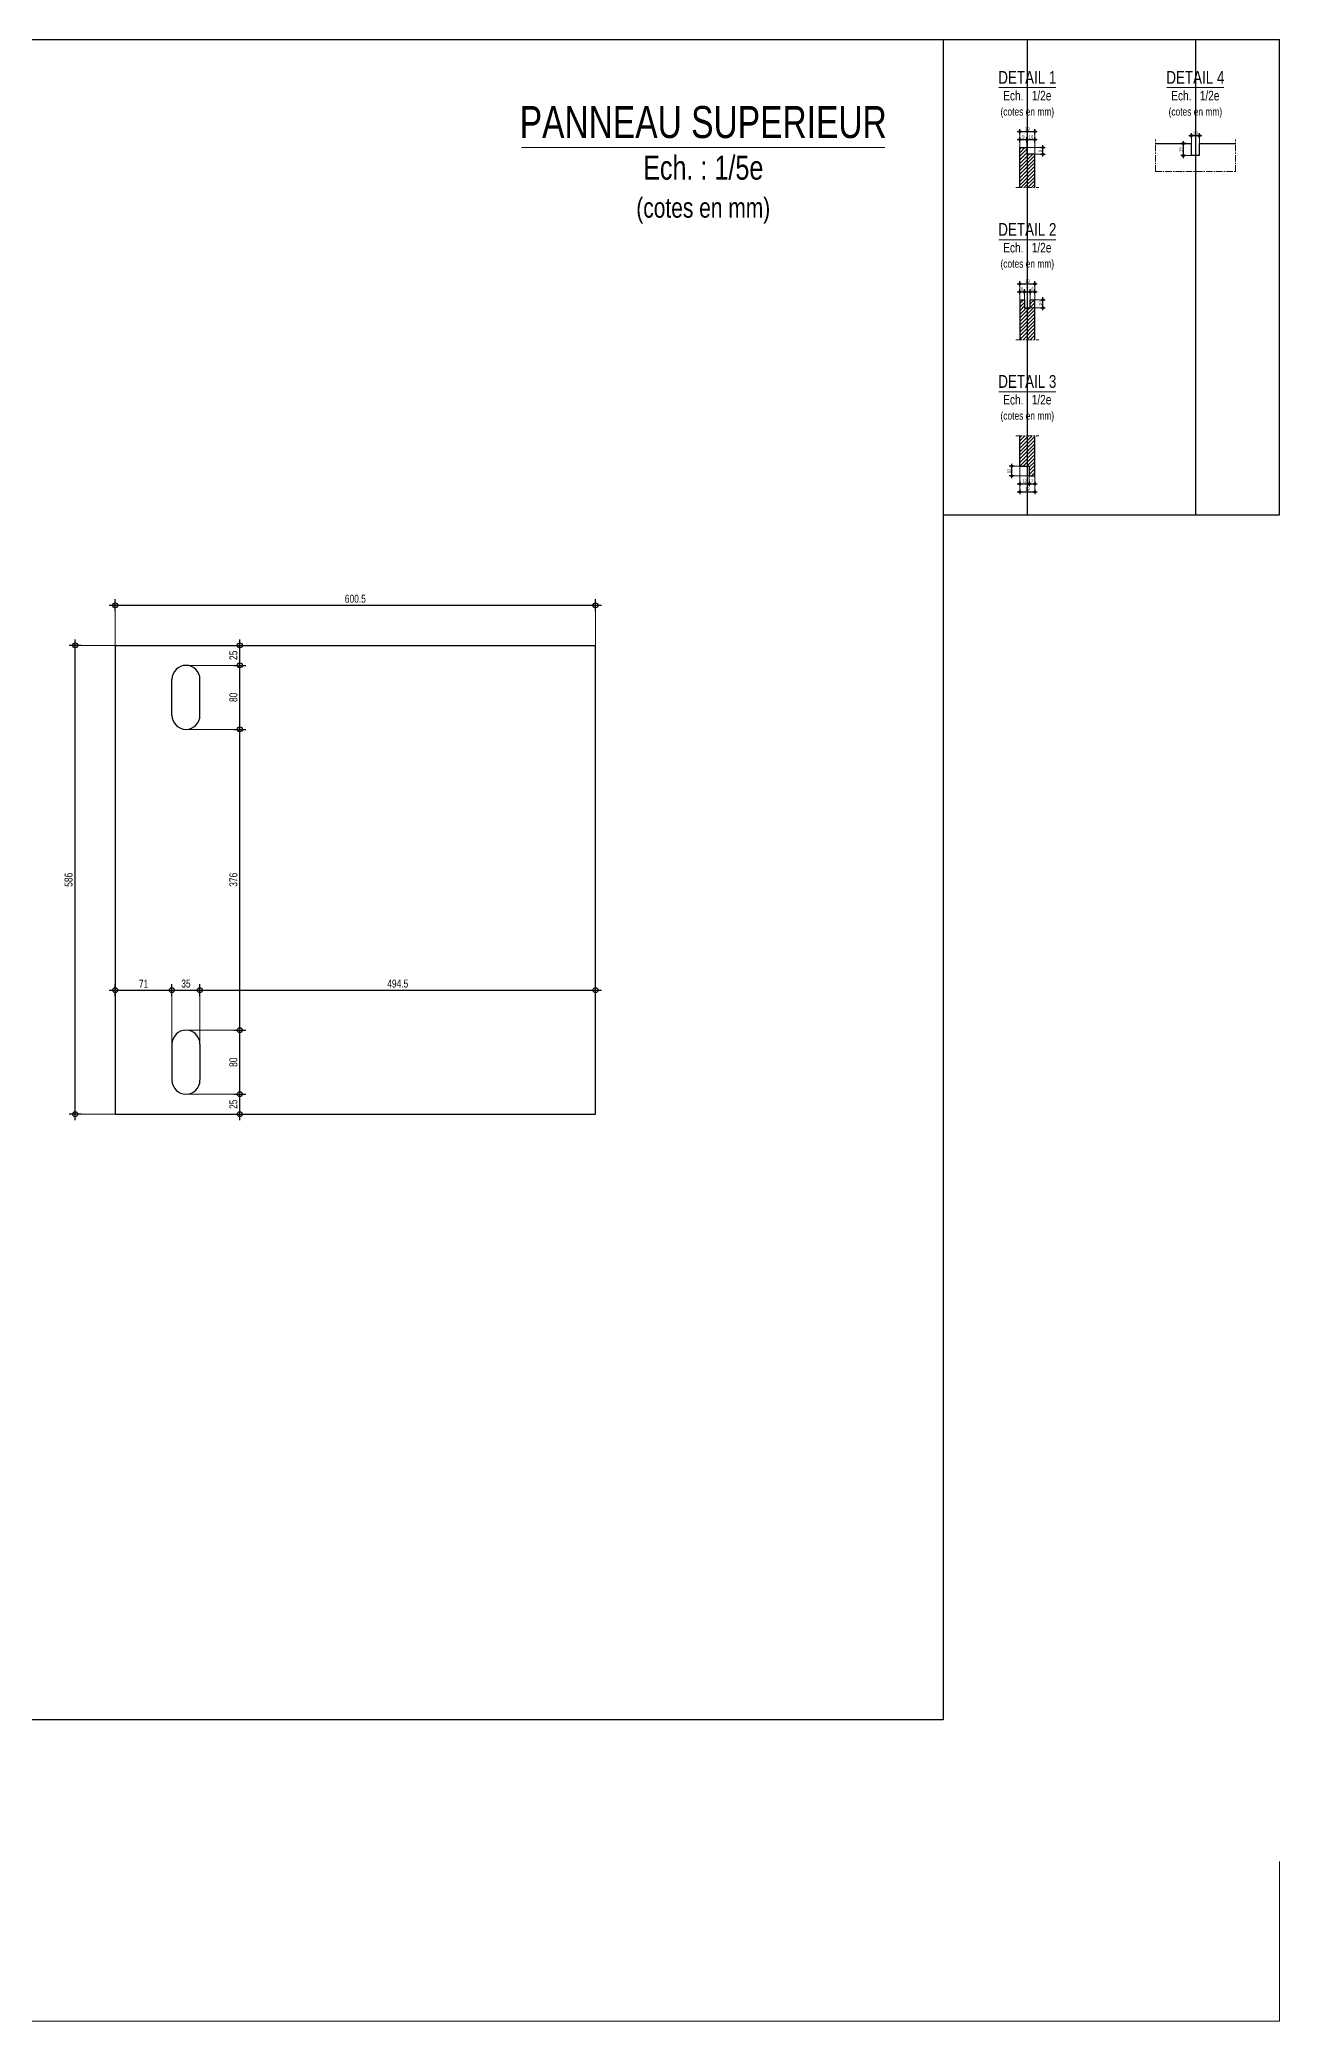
# Model space of a CAD drawing. Header units: millimetres. Extents: x -638 to 26377, y -728 to 1951.
# Drawn here: x 24828 to 26377, y -577 to 1900 of the extents above; entities that cross this region are included whole.
import ezdxf
from ezdxf.enums import TextEntityAlignment as Align

# ---------------------------------------------------------------- set-up
doc = ezdxf.new("R2010")
doc.units = ezdxf.units.MM
doc.linetypes.add('AXES', pattern=[50.8, 31.75, -6.35, 6.35, -6.35])
doc.layers.get('0').update_dxf_attribs({"color": 1, "lineweight": 100})
doc.layers.add('_Aide', color=5, linetype='Continuous', plot=False)
for name, color, linetype, lineweight in [('Cotes', 8, 'Continuous', 18), ('Cotes @ 2', 8, 'Continuous', 18), ('Hachures', 8, 'Continuous', 13), ('Hachures @ 2', 8, 'Continuous', 13), ('Hachures @ 5', 8, 'Continuous', 13), ('Plan', 7, 'Continuous', 25), ('Texte', 30, 'Continuous', 18)]:
    doc.layers.add(name, color=color, linetype=linetype, lineweight=lineweight)
doc.styles.get("Standard").update_dxf_attribs({"font": 'arial.ttf', "width": 0.75})
doc.dimstyles.new('Annotatif', dxfattribs={"dimscale": 0, "dimtxt": 2, "dimasz": 2.5, "dimexe": 1.5, "dimexo": 0, "dimtad": 1, "dimdec": 0, "dimtxsty": 'Standard', "dimblk": 'SMALL', "dimcen": 0, "dimdle": 1.5, "dimadec": 0, "dimazin": 0, "dimtfac": 1, "dimtdec": 0, "dimtix": 1, "dimtmove": 2, "dimatfit": 3, "dimfxl": 1.5, "dimfxlon": 1, "dimarcsym": 0})
pattern_1 = [(45, (17149.5, -5), (-2.245064, 2.245064), [])]

# ---------------------------------------------------------------- blocks, each defined once
blk = doc.blocks.new('_Small')
at = {"color": 0, "linetype": 'ByBlock', "lineweight": -2}
blk.add_circle((0, 0), 0.25, dxfattribs=at)
blk = doc.blocks.new('*D775')
at = {"layer": 'Cotes', "color": 0, "lineweight": -2, "transparency": 16777216}
for p, q in [((26049.5, 1775), (26064.5, 1775)), ((26052.5, 1772), (26052.5, 1778)), ((26061.5, 1772), (26061.5, 1778))]:
    blk.add_line(p, q, dxfattribs=at)
at = {"layer": 'Defpoints', "color": 0, "transparency": 16777216}
for p in [(26052.5, 1765), (26061.5, 1775), (26061.5, 1765)]:
    blk.add_point(p, dxfattribs=at)
at = {"layer": 'Cotes', "color": 0, "lineweight": -2, "transparency": 16777216, "xscale": 5, "yscale": 5, "zscale": 5, "rotation": 180}
blk.add_blockref('_Small', (26052.5, 1775), dxfattribs=at)
at = {"layer": 'Cotes', "color": 0, "lineweight": -2, "transparency": 16777216, "xscale": 5, "yscale": 5, "zscale": 5}
blk.add_blockref('_Small', (26061.5, 1775), dxfattribs=at)
at = {"layer": 'Cotes', "color": 0, "transparency": 16777216, "insert": (26057, 1778.3), "char_height": 4, "attachment_point": 5}
blk.add_mtext('9', dxfattribs=at)
blk = doc.blocks.new('*D776')
at = {"layer": 'Cotes', "color": 0, "lineweight": -2, "transparency": 16777216}
for p, q in [((26058.5, 1775), (26074.5, 1775)), ((26061.5, 1772), (26061.5, 1778)), ((26071.5, 1772), (26071.5, 1778))]:
    blk.add_line(p, q, dxfattribs=at)
at = {"layer": 'Defpoints', "color": 0, "transparency": 16777216}
for p in [(26061.5, 1765), (26071.5, 1775), (26071.5, 1757)]:
    blk.add_point(p, dxfattribs=at)
at = {"layer": 'Cotes', "color": 0, "lineweight": -2, "transparency": 16777216, "xscale": 5, "yscale": 5, "zscale": 5, "rotation": 180}
blk.add_blockref('_Small', (26061.5, 1775), dxfattribs=at)
at = {"layer": 'Cotes', "color": 0, "lineweight": -2, "transparency": 16777216, "xscale": 5, "yscale": 5, "zscale": 5}
blk.add_blockref('_Small', (26071.5, 1775), dxfattribs=at)
at = {"layer": 'Cotes', "color": 0, "transparency": 16777216, "insert": (26066.5, 1778.3), "char_height": 4, "attachment_point": 5}
blk.add_mtext('10', dxfattribs=at)
blk = doc.blocks.new('*D777')
at = {"layer": 'Cotes', "color": 0, "lineweight": -2, "transparency": 16777216}
for p, q in [((26049.5, 1785), (26074.5, 1785)), ((26052.5, 1782), (26052.5, 1788)), ((26071.5, 1782), (26071.5, 1788))]:
    blk.add_line(p, q, dxfattribs=at)
at = {"layer": 'Defpoints', "color": 0, "transparency": 16777216}
for p in [(26071.5, 1785), (26052.5, 1765), (26071.5, 1757)]:
    blk.add_point(p, dxfattribs=at)
at = {"layer": 'Cotes', "color": 0, "lineweight": -2, "transparency": 16777216, "xscale": 5, "yscale": 5, "zscale": 5, "rotation": 180}
blk.add_blockref('_Small', (26052.5, 1785), dxfattribs=at)
at = {"layer": 'Cotes', "color": 0, "lineweight": -2, "transparency": 16777216, "xscale": 5, "yscale": 5, "zscale": 5}
blk.add_blockref('_Small', (26071.5, 1785), dxfattribs=at)
at = {"layer": 'Cotes', "color": 0, "transparency": 16777216, "insert": (26062, 1788.3), "char_height": 4, "attachment_point": 5}
blk.add_mtext('19', dxfattribs=at)
blk = doc.blocks.new('*D778')
at = {"layer": 'Cotes', "color": 0, "lineweight": -2, "transparency": 16777216}
for p, q in [((26078.5, 1765), (26084.5, 1765)), ((26081.5, 1754), (26081.5, 1768)), ((26078.5, 1757), (26084.5, 1757))]:
    blk.add_line(p, q, dxfattribs=at)
at = {"layer": 'Defpoints', "color": 0, "transparency": 16777216}
for p in [(26061.5, 1765), (26081.5, 1765), (26071.5, 1757)]:
    blk.add_point(p, dxfattribs=at)
at = {"layer": 'Cotes', "color": 0, "lineweight": -2, "transparency": 16777216, "xscale": 5, "yscale": 5, "zscale": 5}
for p, rotation in [((26081.5, 1765), 90), ((26081.5, 1757), 270)]:
    blk.add_blockref('_Small', p, dxfattribs=dict(at, rotation=rotation))
at = {"layer": 'Cotes', "color": 0, "transparency": 16777216, "insert": (26078.2, 1761), "char_height": 4, "attachment_point": 5, "rotation": 90}
blk.add_mtext('8', dxfattribs=at)
blk = doc.blocks.new('*D783')
at = {"layer": 'Cotes', "color": 0, "lineweight": -2, "transparency": 16777216}
for p, q in [((26052.5, 1582), (26052.5, 1588)), ((26058.5, 1582), (26058.5, 1588)), ((26049.5, 1585), (26061.5, 1585))]:
    blk.add_line(p, q, dxfattribs=at)
at = {"layer": 'Defpoints', "color": 0, "transparency": 16777216}
for p in [(26052.5, 1575), (26058.5, 1585), (26058.5, 1575)]:
    blk.add_point(p, dxfattribs=at)
at = {"layer": 'Cotes', "color": 0, "lineweight": -2, "transparency": 16777216, "xscale": 5, "yscale": 5, "zscale": 5, "rotation": 180}
blk.add_blockref('_Small', (26052.5, 1585), dxfattribs=at)
at = {"layer": 'Cotes', "color": 0, "lineweight": -2, "transparency": 16777216, "xscale": 5, "yscale": 5, "zscale": 5}
blk.add_blockref('_Small', (26058.5, 1585), dxfattribs=at)
at = {"layer": 'Cotes', "color": 0, "transparency": 16777216, "insert": (26055.5, 1588.3), "char_height": 4, "attachment_point": 5}
blk.add_mtext('6', dxfattribs=at)
blk = doc.blocks.new('*D784')
at = {"layer": 'Cotes', "color": 0, "lineweight": -2, "transparency": 16777216}
for p, q in [((26058.5, 1582), (26058.5, 1588)), ((26065.5, 1582), (26065.5, 1588)), ((26055.5, 1585), (26068.5, 1585))]:
    blk.add_line(p, q, dxfattribs=at)
at = {"layer": 'Defpoints', "color": 0, "transparency": 16777216}
for p in [(26058.5, 1575), (26065.5, 1585), (26065.5, 1575)]:
    blk.add_point(p, dxfattribs=at)
at = {"layer": 'Cotes', "color": 0, "lineweight": -2, "transparency": 16777216, "xscale": 5, "yscale": 5, "zscale": 5, "rotation": 180}
blk.add_blockref('_Small', (26058.5, 1585), dxfattribs=at)
at = {"layer": 'Cotes', "color": 0, "lineweight": -2, "transparency": 16777216, "xscale": 5, "yscale": 5, "zscale": 5}
blk.add_blockref('_Small', (26065.5, 1585), dxfattribs=at)
at = {"layer": 'Cotes', "color": 0, "transparency": 16777216, "insert": (26062, 1588.25), "char_height": 4, "attachment_point": 5}
blk.add_mtext('7', dxfattribs=at)
blk = doc.blocks.new('*D785')
at = {"layer": 'Cotes', "color": 0, "lineweight": -2, "transparency": 16777216}
for p, q in [((26065.5, 1582), (26065.5, 1588)), ((26071.5, 1582), (26071.5, 1588)), ((26062.5, 1585), (26074.5, 1585))]:
    blk.add_line(p, q, dxfattribs=at)
at = {"layer": 'Defpoints', "color": 0, "transparency": 16777216}
for p in [(26065.5, 1575), (26071.5, 1585), (26071.5, 1575)]:
    blk.add_point(p, dxfattribs=at)
at = {"layer": 'Cotes', "color": 0, "lineweight": -2, "transparency": 16777216, "xscale": 5, "yscale": 5, "zscale": 5, "rotation": 180}
blk.add_blockref('_Small', (26065.5, 1585), dxfattribs=at)
at = {"layer": 'Cotes', "color": 0, "lineweight": -2, "transparency": 16777216, "xscale": 5, "yscale": 5, "zscale": 5}
blk.add_blockref('_Small', (26071.5, 1585), dxfattribs=at)
at = {"layer": 'Cotes', "color": 0, "transparency": 16777216, "insert": (26068.5, 1588.3), "char_height": 4, "attachment_point": 5}
blk.add_mtext('6', dxfattribs=at)
blk = doc.blocks.new('*D786')
at = {"layer": 'Cotes', "color": 0, "lineweight": -2, "transparency": 16777216}
for p, q in [((26049.5, 1595), (26074.5, 1595)), ((26052.5, 1592), (26052.5, 1598)), ((26071.5, 1592), (26071.5, 1598))]:
    blk.add_line(p, q, dxfattribs=at)
at = {"layer": 'Defpoints', "color": 0, "transparency": 16777216}
for p in [(26071.5, 1595), (26052.5, 1575), (26071.5, 1575)]:
    blk.add_point(p, dxfattribs=at)
at = {"layer": 'Cotes', "color": 0, "lineweight": -2, "transparency": 16777216, "xscale": 5, "yscale": 5, "zscale": 5, "rotation": 180}
blk.add_blockref('_Small', (26052.5, 1595), dxfattribs=at)
at = {"layer": 'Cotes', "color": 0, "lineweight": -2, "transparency": 16777216, "xscale": 5, "yscale": 5, "zscale": 5}
blk.add_blockref('_Small', (26071.5, 1595), dxfattribs=at)
at = {"layer": 'Cotes', "color": 0, "transparency": 16777216, "insert": (26062, 1598.3), "char_height": 4, "attachment_point": 5}
blk.add_mtext('19', dxfattribs=at)
blk = doc.blocks.new('*D787')
at = {"layer": 'Cotes', "color": 0, "lineweight": -2, "transparency": 16777216}
for p, q in [((26078.5, 1575), (26084.5, 1575)), ((26078.5, 1565), (26084.5, 1565)), ((26081.5, 1562), (26081.5, 1578))]:
    blk.add_line(p, q, dxfattribs=at)
at = {"layer": 'Defpoints', "color": 0, "transparency": 16777216}
for p in [(26065.5, 1565), (26071.5, 1575), (26081.5, 1575)]:
    blk.add_point(p, dxfattribs=at)
at = {"layer": 'Cotes', "color": 0, "lineweight": -2, "transparency": 16777216, "xscale": 5, "yscale": 5, "zscale": 5}
for p, rotation in [((26081.5, 1575), 90), ((26081.5, 1565), 270)]:
    blk.add_blockref('_Small', p, dxfattribs=dict(at, rotation=rotation))
at = {"layer": 'Cotes', "color": 0, "transparency": 16777216, "insert": (26078.2, 1570), "char_height": 4, "attachment_point": 5, "rotation": 90}
blk.add_mtext('10', dxfattribs=at)
blk = doc.blocks.new('*D789')
at = {"layer": 'Cotes', "color": 0, "lineweight": -2, "transparency": 16777216}
for p, q in [((26049.5, 1345), (26067.5, 1345)), ((26052.5, 1348), (26052.5, 1342)), ((26064.5, 1348), (26064.5, 1342))]:
    blk.add_line(p, q, dxfattribs=at)
at = {"layer": 'Defpoints', "color": 0, "transparency": 16777216}
for p in [(26052.5, 1367), (26064.5, 1355), (26064.5, 1345)]:
    blk.add_point(p, dxfattribs=at)
at = {"layer": 'Cotes', "color": 0, "lineweight": -2, "transparency": 16777216, "xscale": 5, "yscale": 5, "zscale": 5, "rotation": 180}
blk.add_blockref('_Small', (26052.5, 1345), dxfattribs=at)
at = {"layer": 'Cotes', "color": 0, "lineweight": -2, "transparency": 16777216, "xscale": 5, "yscale": 5, "zscale": 5}
blk.add_blockref('_Small', (26064.5, 1345), dxfattribs=at)
at = {"layer": 'Cotes', "color": 0, "transparency": 16777216, "insert": (26058.5, 1348.3), "char_height": 4, "attachment_point": 5}
blk.add_mtext('12', dxfattribs=at)
blk = doc.blocks.new('*D790')
at = {"layer": 'Cotes', "color": 0, "lineweight": -2, "transparency": 16777216}
for p, q in [((26061.5, 1345), (26074.5, 1345)), ((26064.5, 1348), (26064.5, 1342)), ((26071.5, 1348), (26071.5, 1342))]:
    blk.add_line(p, q, dxfattribs=at)
at = {"layer": 'Defpoints', "color": 0, "transparency": 16777216}
for p in [(26064.5, 1355), (26071.5, 1355), (26071.5, 1345)]:
    blk.add_point(p, dxfattribs=at)
at = {"layer": 'Cotes', "color": 0, "lineweight": -2, "transparency": 16777216, "xscale": 5, "yscale": 5, "zscale": 5, "rotation": 180}
blk.add_blockref('_Small', (26064.5, 1345), dxfattribs=at)
at = {"layer": 'Cotes', "color": 0, "lineweight": -2, "transparency": 16777216, "xscale": 5, "yscale": 5, "zscale": 5}
blk.add_blockref('_Small', (26071.5, 1345), dxfattribs=at)
at = {"layer": 'Cotes', "color": 0, "transparency": 16777216, "insert": (26068, 1348.25), "char_height": 4, "attachment_point": 5}
blk.add_mtext('7', dxfattribs=at)
blk = doc.blocks.new('*D791')
at = {"layer": 'Cotes', "color": 0, "lineweight": -2, "transparency": 16777216}
for p, q in [((26052.5, 1338), (26052.5, 1332)), ((26071.5, 1338), (26071.5, 1332)), ((26049.5, 1335), (26074.5, 1335))]:
    blk.add_line(p, q, dxfattribs=at)
at = {"layer": 'Defpoints', "color": 0, "transparency": 16777216}
for p in [(26052.5, 1367), (26071.5, 1355), (26071.5, 1335)]:
    blk.add_point(p, dxfattribs=at)
at = {"layer": 'Cotes', "color": 0, "lineweight": -2, "transparency": 16777216, "xscale": 5, "yscale": 5, "zscale": 5, "rotation": 180}
blk.add_blockref('_Small', (26052.5, 1335), dxfattribs=at)
at = {"layer": 'Cotes', "color": 0, "lineweight": -2, "transparency": 16777216, "xscale": 5, "yscale": 5, "zscale": 5}
blk.add_blockref('_Small', (26071.5, 1335), dxfattribs=at)
at = {"layer": 'Cotes', "color": 0, "transparency": 16777216, "insert": (26062, 1338.3), "char_height": 4, "attachment_point": 5}
blk.add_mtext('19', dxfattribs=at)
blk = doc.blocks.new('*D792')
at = {"layer": 'Cotes', "color": 0, "lineweight": -2, "transparency": 16777216}
for p, q in [((26045.5, 1367), (26039.5, 1367)), ((26042.5, 1352), (26042.5, 1370)), ((26045.5, 1355), (26039.5, 1355))]:
    blk.add_line(p, q, dxfattribs=at)
at = {"layer": 'Defpoints', "color": 0, "transparency": 16777216}
for p in [(26042.5, 1367), (26052.5, 1367), (26064.5, 1355)]:
    blk.add_point(p, dxfattribs=at)
at = {"layer": 'Cotes', "color": 0, "lineweight": -2, "transparency": 16777216, "xscale": 5, "yscale": 5, "zscale": 5}
for p, rotation in [((26042.5, 1367), 90), ((26042.5, 1355), 270)]:
    blk.add_blockref('_Small', p, dxfattribs=dict(at, rotation=rotation))
at = {"layer": 'Cotes', "color": 0, "transparency": 16777216, "insert": (26039.2, 1361), "char_height": 4, "attachment_point": 5, "rotation": 90}
blk.add_mtext('12', dxfattribs=at)
blk = doc.blocks.new('*D793')
at = {"layer": 'Defpoints', "color": 0, "transparency": 16777216}
for p in [(26267, 1770), (26277, 1780), (26277, 1770)]:
    blk.add_point(p, dxfattribs=at)
at = {"layer": 'Hachures', "color": 0, "lineweight": -2, "transparency": 16777216}
for p, q in [((26264, 1780), (26280, 1780)), ((26267, 1777), (26267, 1783)), ((26277, 1777), (26277, 1783))]:
    blk.add_line(p, q, dxfattribs=at)
at = {"layer": 'Hachures', "color": 0, "lineweight": -2, "transparency": 16777216, "xscale": 5, "yscale": 5, "zscale": 5, "rotation": 180}
blk.add_blockref('_Small', (26267, 1780), dxfattribs=at)
at = {"layer": 'Hachures', "color": 0, "lineweight": -2, "transparency": 16777216, "xscale": 5, "yscale": 5, "zscale": 5}
blk.add_blockref('_Small', (26277, 1780), dxfattribs=at)
at = {"layer": 'Hachures', "color": 0, "transparency": 16777216, "insert": (26272, 1783.3), "char_height": 4, "attachment_point": 5}
blk.add_mtext('10', dxfattribs=at)
blk = doc.blocks.new('*D794')
at = {"layer": 'Defpoints', "color": 0, "transparency": 16777216}
for p in [(26257, 1770), (26267, 1770), (26267, 1755)]:
    blk.add_point(p, dxfattribs=at)
at = {"layer": 'Hachures', "color": 0, "lineweight": -2, "transparency": 16777216}
for p, q in [((26260, 1770), (26254, 1770)), ((26257, 1752), (26257, 1773)), ((26260, 1755), (26254, 1755))]:
    blk.add_line(p, q, dxfattribs=at)
at = {"layer": 'Hachures', "color": 0, "lineweight": -2, "transparency": 16777216, "xscale": 5, "yscale": 5, "zscale": 5}
for p, rotation in [((26257, 1770), 90), ((26257, 1755), 270)]:
    blk.add_blockref('_Small', p, dxfattribs=dict(at, rotation=rotation))
at = {"layer": 'Hachures', "color": 0, "transparency": 16777216, "insert": (26253.7, 1762.5), "char_height": 4, "attachment_point": 5, "rotation": 90}
blk.add_mtext('15', dxfattribs=at)
blk = doc.blocks.new('*D795')
at = {"layer": 'Defpoints', "color": 0, "transparency": 16777216}
for p in [(24872, 1143), (24922, 1143), (24922, 557)]:
    blk.add_point(p, dxfattribs=at)
at = {"layer": 'Hachures', "color": 0, "lineweight": -2, "transparency": 16777216}
for p, q in [((24879.5, 1143), (24864.5, 1143)), ((24872, 549.5), (24872, 1150.5)), ((24879.5, 557), (24864.5, 557))]:
    blk.add_line(p, q, dxfattribs=at)
at = {"layer": 'Hachures', "color": 0, "lineweight": -2, "transparency": 16777216, "xscale": 12.5, "yscale": 12.5, "zscale": 12.5}
for p, rotation in [((24872, 1143), 90), ((24872, 557), 270)]:
    blk.add_blockref('_Small', p, dxfattribs=dict(at, rotation=rotation))
at = {"layer": 'Hachures', "color": 0, "transparency": 16777216, "insert": (24863.8, 850), "char_height": 10, "attachment_point": 5, "rotation": 90}
blk.add_mtext('586', dxfattribs=at)
blk = doc.blocks.new('*D796')
at = {"layer": 'Defpoints', "color": 0, "transparency": 16777216}
for p in [(24993, 712), (24993, 644.5), (24922, 557)]:
    blk.add_point(p, dxfattribs=at)
at = {"layer": 'Hachures', "color": 0, "lineweight": -2, "transparency": 16777216}
for p, q in [((24922, 704.5), (24922, 719.5)), ((24993, 704.5), (24993, 719.5)), ((24914.5, 712), (25000.5, 712))]:
    blk.add_line(p, q, dxfattribs=at)
at = {"layer": 'Hachures', "color": 0, "lineweight": -2, "transparency": 16777216, "xscale": 12.5, "yscale": 12.5, "zscale": 12.5, "rotation": 180}
blk.add_blockref('_Small', (24922, 712), dxfattribs=at)
at = {"layer": 'Hachures', "color": 0, "lineweight": -2, "transparency": 16777216, "xscale": 12.5, "yscale": 12.5, "zscale": 12.5}
blk.add_blockref('_Small', (24993, 712), dxfattribs=at)
at = {"layer": 'Hachures', "color": 0, "transparency": 16777216, "insert": (24957.5, 720.1), "char_height": 10, "attachment_point": 5}
blk.add_mtext('71', dxfattribs=at)
blk = doc.blocks.new('*D797')
at = {"layer": 'Defpoints', "color": 0, "transparency": 16777216}
for p in [(25028, 712), (24993, 644.5), (25028, 644.5)]:
    blk.add_point(p, dxfattribs=at)
at = {"layer": 'Hachures', "color": 0, "lineweight": -2, "transparency": 16777216}
for p, q in [((24993, 704.5), (24993, 719.5)), ((25028, 704.5), (25028, 719.5)), ((24985.5, 712), (25035.5, 712))]:
    blk.add_line(p, q, dxfattribs=at)
at = {"layer": 'Hachures', "color": 0, "lineweight": -2, "transparency": 16777216, "xscale": 12.5, "yscale": 12.5, "zscale": 12.5, "rotation": 180}
blk.add_blockref('_Small', (24993, 712), dxfattribs=at)
at = {"layer": 'Hachures', "color": 0, "lineweight": -2, "transparency": 16777216, "xscale": 12.5, "yscale": 12.5, "zscale": 12.5}
blk.add_blockref('_Small', (25028, 712), dxfattribs=at)
at = {"layer": 'Hachures', "color": 0, "transparency": 16777216, "insert": (25010.5, 720.2), "char_height": 10, "attachment_point": 5}
blk.add_mtext('35', dxfattribs=at)
blk = doc.blocks.new('*D798')
at = {"layer": 'Defpoints', "color": 0, "transparency": 16777216}
for p in [(25522.5, 712), (25028, 644.5), (25522.5, 557)]:
    blk.add_point(p, dxfattribs=at)
at = {"layer": 'Hachures', "color": 0, "lineweight": -2, "transparency": 16777216}
for p, q in [((25028, 704.5), (25028, 719.5)), ((25522.5, 704.5), (25522.5, 719.5)), ((25020.5, 712), (25530, 712))]:
    blk.add_line(p, q, dxfattribs=at)
at = {"layer": 'Hachures', "color": 0, "lineweight": -2, "transparency": 16777216, "xscale": 12.5, "yscale": 12.5, "zscale": 12.5, "rotation": 180}
blk.add_blockref('_Small', (25028, 712), dxfattribs=at)
at = {"layer": 'Hachures', "color": 0, "lineweight": -2, "transparency": 16777216, "xscale": 12.5, "yscale": 12.5, "zscale": 12.5}
blk.add_blockref('_Small', (25522.5, 712), dxfattribs=at)
at = {"layer": 'Hachures', "color": 0, "transparency": 16777216, "insert": (25275.2, 720.2), "char_height": 10, "attachment_point": 5}
blk.add_mtext('494.5', dxfattribs=at)
blk = doc.blocks.new('*D799')
at = {"layer": 'Defpoints', "color": 0, "transparency": 16777216}
for p in [(25522.5, 1193), (24922, 1143), (25522.5, 1143)]:
    blk.add_point(p, dxfattribs=at)
at = {"layer": 'Hachures', "color": 0, "lineweight": -2, "transparency": 16777216}
for p, q in [((24914.5, 1193), (25530, 1193)), ((24922, 1185.5), (24922, 1200.5)), ((25522.5, 1185.5), (25522.5, 1200.5))]:
    blk.add_line(p, q, dxfattribs=at)
at = {"layer": 'Hachures', "color": 0, "lineweight": -2, "transparency": 16777216, "xscale": 12.5, "yscale": 12.5, "zscale": 12.5, "rotation": 180}
blk.add_blockref('_Small', (24922, 1193), dxfattribs=at)
at = {"layer": 'Hachures', "color": 0, "lineweight": -2, "transparency": 16777216, "xscale": 12.5, "yscale": 12.5, "zscale": 12.5}
blk.add_blockref('_Small', (25522.5, 1193), dxfattribs=at)
at = {"layer": 'Hachures', "color": 0, "transparency": 16777216, "insert": (25222.2, 1201.2), "char_height": 10, "attachment_point": 5}
blk.add_mtext('600.5', dxfattribs=at)
blk = doc.blocks.new('*D800')
at = {"layer": 'Defpoints', "color": 0, "transparency": 16777216}
for p in [(25010.5, 582), (25078, 582), (24922, 557)]:
    blk.add_point(p, dxfattribs=at)
at = {"layer": 'Hachures', "color": 0, "lineweight": -2, "transparency": 16777216}
for p, q in [((25070.5, 582), (25085.5, 582)), ((25078, 549.5), (25078, 589.5)), ((25070.5, 557), (25085.5, 557))]:
    blk.add_line(p, q, dxfattribs=at)
at = {"layer": 'Hachures', "color": 0, "lineweight": -2, "transparency": 16777216, "xscale": 12.5, "yscale": 12.5, "zscale": 12.5}
for p, rotation in [((25078, 582), 90), ((25078, 557), 270)]:
    blk.add_blockref('_Small', p, dxfattribs=dict(at, rotation=rotation))
at = {"layer": 'Hachures', "color": 0, "transparency": 16777216, "insert": (25069.8, 569.5), "char_height": 10, "attachment_point": 5, "rotation": 90}
blk.add_mtext('25', dxfattribs=at)
blk = doc.blocks.new('*D801')
at = {"layer": 'Defpoints', "color": 0, "transparency": 16777216}
for p in [(25010.5, 662), (25078, 662), (25010.5, 582)]:
    blk.add_point(p, dxfattribs=at)
at = {"layer": 'Hachures', "color": 0, "lineweight": -2, "transparency": 16777216}
for p, q in [((25078, 574.5), (25078, 669.5)), ((25070.5, 662), (25085.5, 662)), ((25070.5, 582), (25085.5, 582))]:
    blk.add_line(p, q, dxfattribs=at)
at = {"layer": 'Hachures', "color": 0, "lineweight": -2, "transparency": 16777216, "xscale": 12.5, "yscale": 12.5, "zscale": 12.5}
for p, rotation in [((25078, 662), 90), ((25078, 582), 270)]:
    blk.add_blockref('_Small', p, dxfattribs=dict(at, rotation=rotation))
at = {"layer": 'Hachures', "color": 0, "transparency": 16777216, "insert": (25069.8, 622), "char_height": 10, "attachment_point": 5, "rotation": 90}
blk.add_mtext('80', dxfattribs=at)
blk = doc.blocks.new('*D802')
at = {"layer": 'Defpoints', "color": 0, "transparency": 16777216}
for p in [(25010.5, 1038), (25078, 1038), (25010.5, 662)]:
    blk.add_point(p, dxfattribs=at)
at = {"layer": 'Hachures', "color": 0, "lineweight": -2, "transparency": 16777216}
for p, q in [((25078, 654.5), (25078, 1045.5)), ((25070.5, 1038), (25085.5, 1038)), ((25070.5, 662), (25085.5, 662))]:
    blk.add_line(p, q, dxfattribs=at)
at = {"layer": 'Hachures', "color": 0, "lineweight": -2, "transparency": 16777216, "xscale": 12.5, "yscale": 12.5, "zscale": 12.5}
for p, rotation in [((25078, 1038), 90), ((25078, 662), 270)]:
    blk.add_blockref('_Small', p, dxfattribs=dict(at, rotation=rotation))
at = {"layer": 'Hachures', "color": 0, "transparency": 16777216, "insert": (25069.8, 850), "char_height": 10, "attachment_point": 5, "rotation": 90}
blk.add_mtext('376', dxfattribs=at)
blk = doc.blocks.new('*D803')
at = {"layer": 'Defpoints', "color": 0, "transparency": 16777216}
for p in [(25010.5, 1118), (25078, 1118), (25010.5, 1038)]:
    blk.add_point(p, dxfattribs=at)
at = {"layer": 'Hachures', "color": 0, "lineweight": -2, "transparency": 16777216}
for p, q in [((25070.5, 1118), (25085.5, 1118)), ((25078, 1030.5), (25078, 1125.5)), ((25070.5, 1038), (25085.5, 1038))]:
    blk.add_line(p, q, dxfattribs=at)
at = {"layer": 'Hachures', "color": 0, "lineweight": -2, "transparency": 16777216, "xscale": 12.5, "yscale": 12.5, "zscale": 12.5}
for p, rotation in [((25078, 1118), 90), ((25078, 1038), 270)]:
    blk.add_blockref('_Small', p, dxfattribs=dict(at, rotation=rotation))
at = {"layer": 'Hachures', "color": 0, "transparency": 16777216, "insert": (25069.8, 1078), "char_height": 10, "attachment_point": 5, "rotation": 90}
blk.add_mtext('80', dxfattribs=at)
blk = doc.blocks.new('*D804')
at = {"layer": 'Defpoints', "color": 0, "transparency": 16777216}
for p in [(24922, 1143), (25078, 1143), (25010.5, 1118)]:
    blk.add_point(p, dxfattribs=at)
at = {"layer": 'Hachures', "color": 0, "lineweight": -2, "transparency": 16777216}
for p, q in [((25070.5, 1143), (25085.5, 1143)), ((25078, 1110.5), (25078, 1150.5)), ((25070.5, 1118), (25085.5, 1118))]:
    blk.add_line(p, q, dxfattribs=at)
at = {"layer": 'Hachures', "color": 0, "lineweight": -2, "transparency": 16777216, "xscale": 12.5, "yscale": 12.5, "zscale": 12.5}
for p, rotation in [((25078, 1143), 90), ((25078, 1118), 270)]:
    blk.add_blockref('_Small', p, dxfattribs=dict(at, rotation=rotation))
at = {"layer": 'Hachures', "color": 0, "transparency": 16777216, "insert": (25069.8, 1130.5), "char_height": 10, "attachment_point": 5, "rotation": 90}
blk.add_mtext('25', dxfattribs=at)

msp = doc.modelspace()

# ---------------------------------------------------------------- hatches: boundary and pattern name
at = {"layer": 'Hachures'}
h = msp.add_hatch(dxfattribs=at)
h.set_pattern_fill('ANSI31', color=256)
h.set_pattern_definition(pattern_1)
h.paths.add_polyline_path([(26052.5, 1715), (26071.5, 1715), (26071.5, 1757), (26061.5, 1757), (26061.5, 1765), (26052.5, 1765)])
h = msp.add_hatch(dxfattribs=at)
h.set_pattern_fill('ANSI31', color=256)
h.set_pattern_definition(pattern_1)
h.paths.add_polyline_path([(26071.5, 1575), (26065.5, 1575), (26065.5, 1565), (26058.5, 1565), (26058.5, 1575), (26052.5, 1575), (26052.5, 1525), (26071.5, 1525)])
h = msp.add_hatch(dxfattribs=at)
h.set_pattern_fill('ANSI31', color=256)
h.set_pattern_definition([(45, (1485, 0), (-2.24506403, 2.24506403), [])])
h.paths.add_polyline_path([(26071.5, 1405), (26052.5, 1405), (26052.5, 1367), (26064.5, 1367), (26064.5, 1355), (26071.5, 1355), (26071.5, 1367)])

# ---------------------------------------------------------------- linework, layer by layer
at = {"layer": '_Aide'}
for p, q in [((24472, 1900), (25957, 1900)), ((25957, 1900), (26377, 1900)), ((25957, 1900), (25957, -200)), ((26062, 1900), (26062, 1306)), ((26272, 1900), (26272, 1306)), ((26377, 1306), (26377, 1900)), ((25957, 1306), (26377, 1306)), ((25957, -200), (24472, -200))]:
    msp.add_line(p, q, dxfattribs=at)
at = {"layer": 'Cotes'}
for p, q in [((26052.5, 1765), (26052.5, 1785)), ((26071.5, 1757), (26071.5, 1785)), ((26061.5, 1765), (26061.5, 1775)), ((26061.5, 1765), (26081.5, 1765)), ((26071.5, 1757), (26081.5, 1757)), ((26052.5, 1575), (26052.5, 1595)), ((26071.5, 1575), (26071.5, 1595)), ((26058.5, 1575), (26058.5, 1585)), ((26065.5, 1575), (26065.5, 1585)), ((26065.5, 1565), (26081.5, 1565)), ((26071.5, 1575), (26081.5, 1575)), ((26052.5, 1367), (26042.5, 1367)), ((26052.5, 1367), (26052.5, 1335)), ((26064.5, 1355), (26042.5, 1355)), ((26064.5, 1355), (26064.5, 1345)), ((26071.5, 1355), (26071.5, 1335))]:
    msp.add_line(p, q, dxfattribs=at)
at = {"layer": 'Hachures'}
for p, q in [((26267, 1770), (26267, 1780)), ((26277, 1770), (26277, 1780)), ((26267, 1755), (26257, 1755)), ((24922, 1143), (24922, 1193)), ((25522.5, 1143), (25522.5, 1193)), ((24922, 1143), (24872, 1143)), ((25010.5, 1118), (25078, 1118)), ((25010.5, 1038), (25078, 1038)), ((24993, 644.5), (24993, 712)), ((25028, 644.5), (25028, 712)), ((25010.5, 662), (25078, 662)), ((25010.5, 582), (25078, 582)), ((24922, 557), (24872, 557))]:
    msp.add_line(p, q, dxfattribs=at)
at = {"layer": 'Plan', "color": 7, "lineweight": 25}
for p, q in [((26052.5, 1715), (26052.5, 1765)), ((26071.5, 1715), (26071.5, 1757))]:
    msp.add_line(p, q, dxfattribs=at)
at = {"layer": 'Plan'}
for p, q in [((26052.5, 1765), (26061.5, 1765)), ((26061.5, 1765), (26061.5, 1757)), ((26222, 1770), (26267, 1770)), ((26267, 1755), (26267, 1770)), ((26277, 1770), (26322, 1770)), ((26277, 1755), (26277, 1770)), ((26071.5, 1757), (26061.5, 1757)), ((26277, 1755), (26267, 1755)), ((26052.5, 1575), (26052.5, 1525)), ((26052.5, 1575), (26058.5, 1575)), ((26058.5, 1575), (26058.5, 1565)), ((26058.5, 1565), (26065.5, 1565)), ((26065.5, 1575), (26071.5, 1575)), ((26065.5, 1565), (26065.5, 1575)), ((26071.5, 1525), (26071.5, 1575)), ((26052.5, 1367), (26052.5, 1405)), ((26071.5, 1367), (26071.5, 1405)), ((26052.5, 1367), (26064.5, 1367)), ((26064.5, 1367), (26064.5, 1355)), ((26071.5, 1355), (26071.5, 1367)), ((26064.5, 1355), (26071.5, 1355)), ((24922, 1143), (25522.5, 1143)), ((24922, 1143), (24922, 557)), ((25522.5, 557), (25522.5, 1143)), ((24993, 1055.5), (24993, 1100.5)), ((25028, 1055.5), (25028, 1100.5)), ((24993, 644.5), (24993, 599.5)), ((25028, 644.5), (25028, 599.5)), ((24922, 557), (25522.5, 557))]:
    msp.add_line(p, q, dxfattribs=at)
at = {"layer": 'Plan', "color": 30, "linetype": 'AXES', "lineweight": 18, "ltscale": 0.25}
for p, q in [((26222, 1735), (26222, 1775)), ((26322, 1735), (26322, 1775)), ((26222, 1735), (26322, 1735)), ((26047.5, 1715), (26076.5, 1715)), ((26047.5, 1525), (26076.5, 1525)), ((26047.5, 1405), (26076.5, 1405))]:
    msp.add_line(p, q, dxfattribs=at)
at = {"layer": 'Plan'}
for centre, start, end in [((25010.5, 1100.5), 0, 180), ((25010.5, 1055.5), 180, 0), ((25010.5, 644.5), 0, 180), ((25010.5, 599.5), 180, 0)]:
    msp.add_arc(centre, 17.5, start, end, dxfattribs=at)
at = {"layer": 'Texte', "color": 30, "lineweight": 18}
for p, q in [((26097.6, 1840), (26026.4, 1840)), ((26307.6, 1840), (26236.4, 1840)), ((25884, 1765), (25430, 1765)), ((26097.6, 1650), (26026.4, 1650)), ((26097.6, 1460), (26026.4, 1460))]:
    msp.add_line(p, q, dxfattribs=at)
at = {"layer": 'Texte'}
for p, q in [((26377, -576.7), (26377, -376.8)), ((17047, -576.7), (26377, -576.7))]:
    msp.add_line(p, q, dxfattribs=at)

# ---------------------------------------------------------------- texts
at = {"layer": 'Texte', "width": 0.75}
for s, height, p in [('DETAIL 1', 16, (26062, 1840)), ('DETAIL 4', 16, (26272, 1840)), ('PANNEAU SUPERIEUR', 40, (25657, 1765)), ('DETAIL 2', 16, (26062, 1650)), ('DETAIL 3', 16, (26062, 1460))]:
    msp.add_text(s, height=height, dxfattribs=at).set_placement(p, align=Align.BOTTOM_CENTER)
for s, height, p in [('Ech. : 1/2e', 12, (26062, 1836)), ('Ech. : 1/2e', 12, (26272, 1836)), ('Ech. : 1/5e', 30, (25657, 1755)), ('Ech. : 1/2e', 12, (26062, 1646)), ('Ech. : 1/2e', 12, (26062, 1456))]:
    msp.add_text(s, height=height, dxfattribs=at).set_placement(p, align=Align.TOP_CENTER)
for height, p in [(10, (26062, 1810)), (10, (26272, 1810)), (25, (25657, 1690)), (10, (26062, 1620)), (10, (26062, 1430))]:
    msp.add_text('(cotes en mm)', height=height, dxfattribs=at).set_placement(p, align=Align.MIDDLE_CENTER)

# ---------------------------------------------------------------- dimensions: what is measured, and where the dimension line sits
at = {"layer": 'Cotes @ 2'}
for base, p1, p2, picture, middle in [((26071.5, 1785), (26052.5, 1765), (26071.5, 1757), '*D777', (26062, 1788.3)), ((26061.5, 1775), (26052.5, 1765), (26061.5, 1765), '*D775', (26057, 1778.3)), ((26071.5, 1775), (26061.5, 1765), (26071.5, 1757), '*D776', (26066.5, 1778.3)), ((26071.5, 1595), (26052.5, 1575), (26071.5, 1575), '*D786', (26062, 1598.3)), ((26058.5, 1585), (26052.5, 1575), (26058.5, 1575), '*D783', (26055.5, 1588.3)), ((26065.5, 1585), (26058.5, 1575), (26065.5, 1575), '*D784', (26062, 1588.2)), ((26071.5, 1585), (26065.5, 1575), (26071.5, 1575), '*D785', (26068.5, 1588.3)), ((26064.5, 1345), (26052.5, 1367), (26064.5, 1355), '*D789', (26058.5, 1348.3)), ((26071.5, 1335), (26052.5, 1367), (26071.5, 1355), '*D791', (26062, 1338.3)), ((26071.5, 1345), (26064.5, 1355), (26071.5, 1355), '*D790', (26068, 1348.2))]:
    dim = msp.add_linear_dim(base=base, p1=p1, p2=p2, dimstyle='Annotatif', override={"dimscale": 2, "dimtix": 1, "dimtofl": 1, "dimtmove": 2, "dimatfit": 3}, dxfattribs=at)
    dim.commit()
    dim.dimension.update_dxf_attribs({"geometry": picture, "text_midpoint": middle})
for base, p1, p2, picture, middle in [((26081.5, 1765), (26071.5, 1757), (26061.5, 1765), '*D778', (26078.2, 1761)), ((26081.5, 1575), (26065.5, 1565), (26071.5, 1575), '*D787', (26078.2, 1570)), ((26042.5, 1367), (26064.5, 1355), (26052.5, 1367), '*D792', (26039.2, 1361))]:
    dim = msp.add_linear_dim(base=base, p1=p1, p2=p2, angle=90, dimstyle='Annotatif', override={"dimscale": 2, "dimtix": 1, "dimtofl": 1, "dimtmove": 2, "dimatfit": 3}, dxfattribs=at)
    dim.commit()
    dim.dimension.update_dxf_attribs({"geometry": picture, "text_midpoint": middle})
at = {"layer": 'Hachures @ 2'}
dim = msp.add_linear_dim(base=(26277, 1780), p1=(26267, 1770), p2=(26277, 1770), dimstyle='Annotatif', override={"dimscale": 2, "dimtix": 1, "dimtofl": 1, "dimtmove": 2, "dimatfit": 3}, dxfattribs=at)
dim.commit()
dim.dimension.update_dxf_attribs({"geometry": '*D793', "text_midpoint": (26272, 1783.3)})
dim = msp.add_linear_dim(base=(26257, 1770), p1=(26267, 1755), p2=(26267, 1770), angle=90, dimstyle='Annotatif', override={"dimscale": 2, "dimtix": 1, "dimtofl": 1, "dimtmove": 2, "dimatfit": 3}, dxfattribs=at)
dim.commit()
dim.dimension.update_dxf_attribs({"geometry": '*D794', "text_midpoint": (26253.7, 1762.5)})
at = {"layer": 'Hachures @ 5'}
for base, p1, p2, picture, middle in [((25522.4706, 1193), (24922, 1143), (25522.4706, 1143), '*D799', (25222.2353, 1201.2307)), ((25522.4706, 712), (25028, 644.5), (25522.4706, 557), '*D798', (25275.2353, 720.2307))]:
    dim = msp.add_linear_dim(base=base, p1=p1, p2=p2, text='<>.5', dimstyle='Annotatif', override={"dimscale": 5, "dimtix": 1, "dimtofl": 1, "dimtmove": 2, "dimatfit": 3}, dxfattribs=at)
    dim.commit()
    dim.dimension.update_dxf_attribs({"geometry": picture, "text_midpoint": middle})
for base, p1, p2, picture, middle in [((24872, 1143), (24922, 557), (24922, 1143), '*D795', (24863.8, 850)), ((25078, 1143), (25010.5, 1118), (24922, 1143), '*D804', (25069.8, 1130.5)), ((25078, 1118), (25010.5, 1038), (25010.5, 1118), '*D803', (25069.8, 1078)), ((25078, 1038), (25010.5, 662), (25010.5, 1038), '*D802', (25069.8, 850)), ((25078, 662), (25010.5, 582), (25010.5, 662), '*D801', (25069.8, 622)), ((25078, 582), (24922, 557), (25010.5, 582), '*D800', (25069.8, 569.5))]:
    dim = msp.add_linear_dim(base=base, p1=p1, p2=p2, angle=90, dimstyle='Annotatif', override={"dimscale": 5, "dimtix": 1, "dimtofl": 1, "dimtmove": 2, "dimatfit": 3}, dxfattribs=at)
    dim.commit()
    dim.dimension.update_dxf_attribs({"geometry": picture, "text_midpoint": middle})
for base, p1, p2, picture, middle in [((24993, 712), (24922, 557), (24993, 644.5), '*D796', (24957.5, 720.1)), ((25028, 712), (24993, 644.5), (25028, 644.5), '*D797', (25010.5, 720.2))]:
    dim = msp.add_linear_dim(base=base, p1=p1, p2=p2, dimstyle='Annotatif', override={"dimscale": 5, "dimtix": 1, "dimtofl": 1, "dimtmove": 2, "dimatfit": 3}, dxfattribs=at)
    dim.commit()
    dim.dimension.update_dxf_attribs({"geometry": picture, "text_midpoint": middle})

doc.saveas('drawing.dxf')
